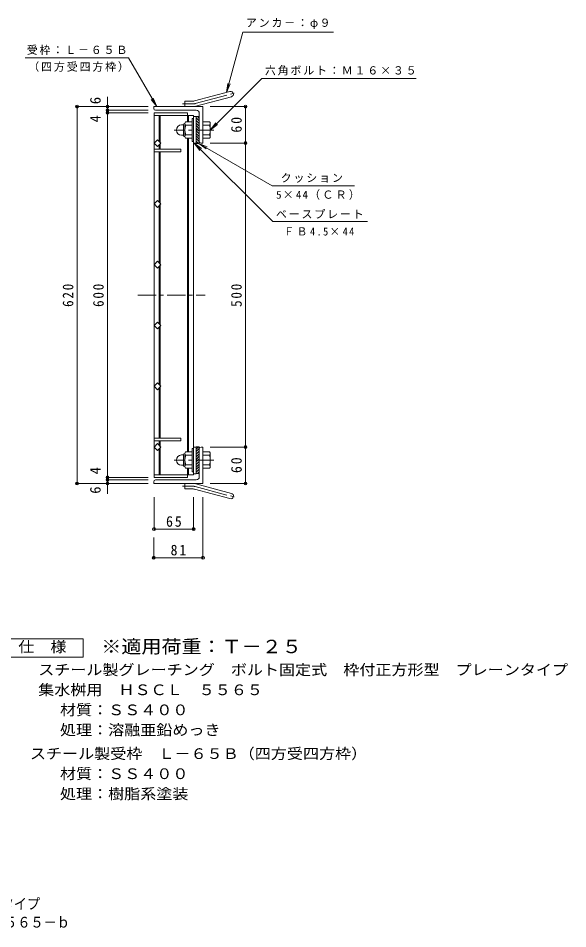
# Model space of a CAD drawing. Units: millimetres at full size, sheet at 1:6. Extents: x -894 to 1068, y -823 to 786.
# Drawn here: x 164 to 1068, y -823 to 675 of the extents above; entities that cross this region are included whole.
import ezdxf
from ezdxf.enums import TextEntityAlignment as Align

# ---------------------------------------------------------------- set-up
doc = ezdxf.new("R2010")
doc.units = ezdxf.units.MM
doc.header["$LTSCALE"] = 6
doc.header["$PDMODE"] = 32
doc.header["$PDSIZE"] = 4.8
doc.linetypes.add('CHAIN1', pattern=[8, 5, -1, 1, -1])
doc.linetypes.add('CHAIN2', pattern=[12, 9, -1, 1, -1])
for name, color, linetype, lineweight in [('E-1', 2, 'Continuous', 9), ('E-2', 3, 'Continuous', 9), ('E-4', 7, 'Continuous', 9), ('E-5', 7, 'Continuous', 9), ('F-F_F-Fﾚｲﾔ', 2, 'Continuous', 9)]:
    doc.layers.add(name, color=color, linetype=linetype, lineweight=lineweight)
doc.layers.add('F-5_F-5ﾚｲﾔ', color=3, linetype='Continuous')
doc.styles.add('ＭＳ ゴシック', font='')
doc.styles.get('ＭＳ ゴシック').set_extended_font_data('MS Gothic')

msp = doc.modelspace()

# ---------------------------------------------------------------- linework, layer by layer
at = {"layer": 'E-1'}
for p, q in [((454.357, 538.52), (512.548, 554.112)), ((456.686, 529.827), (514.877, 545.419)), ((468.213, 529.214), (387.213, 529.214)), ((387.213, 526.214), (387.213, 529.214)), ((438.213, 529.214), (438.213, 538.214)), ((452.028, 538.214), (438.213, 538.214)), ((468.213, 529.214), (468.213, 469.214)), ((390.213, 523.214), (457.213, 523.214)), ((450.413, 509.714), (450.413, 471.714)), ((452.713, 509.714), (450.413, 509.714)), ((457.213, 468.714), (457.213, 512.714)), ((462.213, 512.714), (457.213, 512.714)), ((462.213, 505.634), (457.213, 510.634)), ((462.213, 509.876), (459.375, 512.714)), ((462.213, 468.714), (462.213, 518.214)), ((432.903, 499.214), (436.413, 499.214)), ((436.413, 481.514), (436.413, 499.914)), ((438.213, 501.714), (438.413, 501.714)), ((438.413, 501.464), (438.413, 479.964)), ((450.413, 504.214), (439.451, 504.214)), ((450.413, 498.714), (439.451, 498.714)), ((462.213, 501.391), (457.213, 506.391)), ((462.213, 497.149), (457.213, 502.149)), ((462.213, 492.906), (457.213, 497.906)), ((468.213, 504.214), (479.174, 504.214)), ((468.213, 498.714), (479.174, 498.714)), ((480.413, 501.714), (480.213, 501.714)), ((480.213, 501.464), (480.213, 479.964)), ((432.913, 482.214), (436.413, 482.214)), ((438.213, 479.714), (438.413, 479.714)), ((450.413, 482.714), (439.451, 482.714)), ((462.213, 488.663), (457.213, 493.663)), ((462.213, 484.421), (457.213, 489.421)), ((462.213, 480.178), (457.213, 485.178)), ((462.213, 475.935), (457.213, 480.936)), ((468.213, 482.714), (479.174, 482.714)), ((480.413, 479.714), (480.213, 479.714)), ((450.413, 477.214), (439.451, 477.214)), ((452.713, 471.714), (450.413, 471.714)), ((462.213, 471.693), (457.213, 476.693)), ((460.949, 468.714), (457.213, 472.45)), ((462.213, 468.714), (457.213, 468.714)), ((465.213, 469.214), (468.213, 469.214)), ((468.213, 477.214), (479.174, 477.214)), ((432.913, -43.787), (436.413, -43.787)), ((436.413, -43.087), (436.413, -61.487)), ((438.213, -41.287), (438.413, -41.287)), ((438.413, -63.037), (438.413, -41.537)), ((450.413, -38.787), (439.451, -38.787)), ((450.413, -44.287), (439.451, -44.287)), ((450.413, -71.287), (450.413, -33.287)), ((452.713, -33.287), (450.413, -33.287)), ((457.213, -30.287), (457.213, -74.287)), ((460.949, -30.287), (457.213, -34.023)), ((462.213, -30.287), (457.213, -30.287)), ((462.213, -33.266), (457.213, -38.266)), ((462.213, -37.508), (457.213, -42.509)), ((462.213, -41.751), (457.213, -46.751)), ((462.213, -30.287), (462.213, -79.787)), ((465.213, -30.787), (468.213, -30.787)), ((468.213, -90.787), (468.213, -30.787)), ((468.213, -38.787), (479.174, -38.787)), ((468.213, -44.287), (479.174, -44.287)), ((480.413, -41.287), (480.213, -41.287)), ((480.213, -63.037), (480.213, -41.537)), ((462.213, -45.994), (457.213, -50.994)), ((462.213, -50.236), (457.213, -55.236)), ((462.213, -54.479), (457.213, -59.479)), ((462.213, -58.722), (457.213, -63.722)), ((432.903, -60.787), (436.413, -60.787)), ((438.213, -63.287), (438.413, -63.287)), ((450.413, -60.287), (439.451, -60.287)), ((450.413, -65.787), (439.451, -65.787)), ((452.713, -71.287), (450.413, -71.287)), ((462.213, -62.964), (457.213, -67.964)), ((462.213, -67.207), (457.213, -72.207)), ((462.213, -74.287), (457.213, -74.287)), ((462.213, -71.449), (459.375, -74.287)), ((468.213, -60.287), (479.174, -60.287)), ((468.213, -65.787), (479.174, -65.787)), ((480.413, -63.287), (480.213, -63.287)), ((387.213, -87.787), (387.213, -90.787)), ((390.213, -84.787), (457.213, -84.787)), ((468.213, -90.787), (387.213, -90.787)), ((438.213, -90.787), (438.213, -99.787)), ((452.028, -99.787), (438.213, -99.787)), ((454.357, -100.093), (512.548, -115.686)), ((456.686, -91.4), (514.877, -106.992))]:
    msp.add_line(p, q, dxfattribs=at)
at = {"layer": 'E-1', "linetype": 'CHAIN2'}
for p, q in [((455.522, 534.174), (520.688, 551.635)), ((452.028, 533.714), (434.408, 533.714)), ((452.028, -95.287), (434.408, -95.287)), ((455.522, -95.747), (520.688, -113.208))]:
    msp.add_line(p, q, dxfattribs=at)
at = {"layer": 'E-1', "linetype": 'CHAIN1'}
for p, q in [((486.265, 490.714), (421.111, 490.714)), ((486.265, -52.287), (421.111, -52.287))]:
    msp.add_line(p, q, dxfattribs=at)
at = {"layer": 'E-1'}
for centre, radius, start, end in [((513.713, 549.766), 4.5, 285.00014, 104.99991), ((390.213, 526.214), 3, 180, 270), ((452.028, 547.214), 9, 270, 285.00002), ((452.028, 547.214), 18, 270, 285), ((457.213, 518.214), 5, 0, 90), ((432.903, 490.724), 8.49, 90, 180), ((438.213, 499.914), 1.8, 90, 180), ((442.573, 501.464), 4.16, 138.61835, 221.37988), ((462.413, 490.714), 24, 160.52881, 199.47119), ((456.213, 490.714), 24, 340.52881, 19.47119), ((476.053, 501.464), 4.16, 318.62012, 41.38165), ((432.913, 490.714), 8.5, 180, 270), ((438.213, 481.514), 1.8, 180, 270), ((442.573, 479.964), 4.16, 138.62012, 221.38165), ((476.053, 479.964), 4.16, 318.61835, 41.37988), ((465.213, 472.214), 3, 180, 270), ((432.913, -52.287), 8.5, 90, 180), ((438.213, -43.087), 1.8, 90, 180), ((442.573, -41.537), 4.16, 138.61835, 221.37988), ((462.413, -52.287), 24, 160.52881, 199.47119), ((465.213, -33.787), 3, 90, 180), ((456.213, -52.287), 24, 340.52881, 19.47119), ((476.053, -41.537), 4.16, 318.62012, 41.38165), ((432.903, -52.297), 8.49, 180, 270), ((438.213, -61.487), 1.8, 180, 270), ((442.573, -63.037), 4.16, 138.62012, 221.38165), ((476.053, -63.037), 4.16, 318.61835, 41.37988), ((390.213, -87.787), 3, 90, 180), ((457.213, -79.787), 5, 270, 0), ((452.028, -108.787), 18, 75, 90), ((452.028, -108.787), 9, 74.99998, 90), ((513.713, -111.339), 4.5, 255.00009, 74.99986)]:
    msp.add_arc(centre, radius, start, end, dxfattribs=at)
at = {"layer": 'E-1', "linetype": 'CHAIN2'}
for centre, start, end in [((452.028, 547.214), 270, 284.99995), ((452.028, -108.787), 75.00005, 90)]:
    msp.add_arc(centre, 13.5, start, end, dxfattribs=at)
at = {"layer": 'E-2'}
for p, q in [((387.713, 519.214), (442.713, 519.214)), ((387.713, -80.787), (387.713, 519.214)), ((387.713, 514.714), (452.713, 514.714)), ((396.213, 472.027), (396.213, 514.714)), ((397.713, 470.527), (397.713, 514.714)), ((442.713, 514.714), (442.713, 519.214)), ((442.713, 504.214), (442.713, 514.714)), ((444.213, 514.714), (444.213, 504.214)), ((452.713, -76.287), (452.713, 514.714)), ((457.213, 513.214), (452.713, 513.214)), ((457.213, 469.213), (457.213, 513.214)), ((396.213, 459.214), (396.213, 466.4)), ((397.713, 459.214), (397.713, 467.9)), ((442.713, -38.787), (442.713, 477.214)), ((444.213, 477.214), (444.213, -38.787)), ((457.213, 469.213), (452.713, 469.213)), ((387.713, 459.214), (431.713, 459.214)), ((387.713, 454.714), (431.713, 454.714)), ((396.213, 454.714), (396.213, 372.027)), ((397.713, 454.714), (397.713, 370.527)), ((431.713, 459.214), (431.713, 454.714)), ((396.213, 366.4), (396.213, 272.027)), ((397.713, 367.9), (397.713, 270.527)), ((396.213, 266.4), (396.213, 172.027)), ((397.713, 267.9), (397.713, 170.527)), ((396.213, 72.027), (396.213, 166.4)), ((397.713, 70.527), (397.713, 167.9)), ((396.213, -16.287), (396.213, 66.4)), ((397.713, -16.287), (397.713, 67.9)), ((387.713, -16.287), (431.713, -16.287)), ((387.713, -20.787), (431.713, -20.787)), ((396.213, -20.787), (396.213, -27.973)), ((397.713, -20.787), (397.713, -29.473)), ((431.713, -20.787), (431.713, -16.287)), ((396.213, -33.6), (396.213, -76.287)), ((397.713, -32.1), (397.713, -76.287)), ((457.213, -30.786), (452.713, -30.786)), ((457.213, -30.786), (457.213, -74.787)), ((442.713, -76.287), (442.713, -65.787)), ((444.213, -65.787), (444.213, -76.287)), ((457.213, -74.787), (452.713, -74.787)), ((387.713, -76.287), (452.713, -76.287)), ((387.713, -80.787), (442.713, -80.787)), ((442.713, -80.787), (442.713, -76.287))]:
    msp.add_line(p, q, dxfattribs=at)
at = {"layer": 'E-2', "linetype": 'CHAIN1'}
msp.add_line((361.232, 219.213), (472.079, 219.213), dxfattribs=at)
at = {"layer": 'E-2'}
for points in [[(387.713, 469.214), (393.37, 474.871), (399.027, 469.214), (393.37, 463.557)], [(387.713, 369.214), (393.37, 374.871), (399.027, 369.214), (393.37, 363.557)], [(387.713, 269.214), (393.37, 274.871), (399.027, 269.214), (393.37, 263.557)], [(387.713, 169.213), (393.37, 163.556), (399.027, 169.213), (393.37, 174.87)], [(387.713, 69.213), (393.37, 63.556), (399.027, 69.213), (393.37, 74.87)], [(387.713, -30.787), (393.37, -36.444), (399.027, -30.787), (393.37, -25.13)]]:
    msp.add_lwpolyline(points, close=True, dxfattribs=at)
at = {"layer": 'E-4'}
for p, q in [((311.213, 529.214), (311.213, 545.216)), ((259.413, 529.214), (378.213, 529.214)), ((261.213, 529.214), (261.213, -90.787)), ((311.213, 529.214), (311.213, 523.214)), ((540.013, 529.214), (480.213, 529.214)), ((538.213, 529.214), (538.213, 469.214)), ((309.413, 523.214), (378.213, 523.214)), ((309.413, 519.214), (378.213, 519.214)), ((311.213, 523.214), (311.213, 519.214)), ((311.213, 519.214), (311.213, -80.787)), ((540.013, 469.214), (480.213, 469.214)), ((538.213, 469.214), (538.213, -30.787)), ((540.013, -30.787), (480.213, -30.787)), ((538.213, -30.787), (538.213, -90.787)), ((309.413, -80.787), (378.213, -80.787)), ((309.413, -84.787), (378.213, -84.787)), ((311.213, -80.787), (311.213, -84.787)), ((311.213, -84.787), (311.213, -90.787)), ((259.413, -90.787), (378.213, -90.787)), ((311.213, -90.787), (311.213, -107.587)), ((540.013, -90.787), (480.213, -90.787)), ((387.713, -167.588), (387.713, -112.959)), ((452.713, -167.588), (452.713, -112.959)), ((468.213, -214.654), (468.213, -112.959)), ((387.213, -214.654), (387.213, -179.614)), ((387.713, -165.788), (452.713, -165.788)), ((387.213, -212.854), (468.213, -212.854))]:
    msp.add_line(p, q, dxfattribs=at)
for p in [(261.213, 529.214), (311.213, 529.214), (311.213, 523.214), (538.213, 529.214), (311.213, 519.214), (538.213, 469.214), (538.213, -30.787), (261.213, -90.787), (311.213, -80.787), (311.213, -84.787), (311.213, -90.787), (538.213, -90.787), (387.713, -165.788), (452.713, -165.788), (387.213, -212.854), (468.213, -212.854)]:
    msp.add_point(p, dxfattribs=at)
at = {"layer": 'E-5'}
for p, q in [((507.161, 552.669), (533.752, 651.907)), ((682.752, 651.907), (533.752, 651.907)), ((175.918, 609.398), (345.918, 609.398)), ((392.213, 529.214), (345.918, 609.398)), ((507.161, 552.669), (509.119, 567.541)), ((507.161, 552.669), (512.902, 566.527)), ((392.213, 529.214), (383.081, 541.114)), ((392.213, 529.214), (386.472, 543.072)), ((480.213, 490.714), (489.344, 502.614)), ((480.213, 490.714), (492.113, 499.845)), ((453.963, 469.213), (463.094, 457.313)), ((453.963, 469.213), (465.863, 460.082)), ((453.963, 469.213), (583.159, 340.017)), ((461.346, 468.714), (473.247, 459.582)), ((461.346, 468.714), (475.205, 462.973)), ((461.346, 468.714), (582.188, 398.946)), ((582.188, 398.946), (717.62, 398.946)), ((583.159, 340.017), (739.009, 340.017))]:
    msp.add_line(p, q, dxfattribs=at)
msp.add_lwpolyline([(480.213, 490.714), (565.004, 575.505), (819.004, 575.505)], dxfattribs=at)
at = {"layer": 'F-F_F-Fﾚｲﾔ'}
msp.add_lwpolyline([(135.943, -376.445), (135.943, -346.444), (270.943, -346.444), (270.943, -376.445)], close=True, dxfattribs=at)

# ---------------------------------------------------------------- texts
at = {"layer": 'E-4', "color": 2, "style": 'ＭＳ ゴシック'}
for s, p in [('6', (305.213, 533.216)), ('4', (305.213, 503.237)), ('4', (305.213, -75.688)), ('6', (305.213, -107.587))]:
    msp.add_text(s, height=17.6, rotation=90, dxfattribs=at).set_placement(p, align=Align.BOTTOM_LEFT)
at = {"layer": 'E-4', "color": 2, "char_height": 17.6, "attachment_point": 7, "rotation": 90, "style": 'ＭＳ ゴシック'}
for s, insert in [('\\T1.27;\\W0.95;60', (532.213, 486.464)), ('\\T1.27;\\W0.9;620', (255.213, 199.713)), ('\\T1.27;\\W0.9;600', (305.213, 199.713)), ('\\T1.27;\\W0.9;500', (532.213, 199.713)), ('\\T1.27;\\W0.95;60', (532.213, -73.537))]:
    msp.add_mtext(s, dxfattribs=dict(at, insert=insert))
at = {"layer": 'E-4', "color": 2, "char_height": 17.6, "attachment_point": 7, "style": 'ＭＳ ゴシック'}
for s, insert in [('\\T1.27;\\W0.95;65', (407.463, -162.188)), ('\\T1.27;\\W0.95;81', (414.963, -209.254))]:
    msp.add_mtext(s, dxfattribs=dict(at, insert=insert))
at = {"layer": 'E-5', "char_height": 13.2, "attachment_point": 7, "style": 'ＭＳ ゴシック'}
for s, insert in [('\\T1.17;アンカ－：φ９', (538.752, 656.907)), ('\\T1.17;受枠：Ｌ－６５Ｂ', (178.418, 614.398)), ('\\T1.17;（四方受四方枠）', (180.918, 586.398)), ('\\T1.17;六角ボルト：Ｍ１６×３５', (570.004, 580.505)), ('\\T1.17;クッション', (596.036, 403.946)), ('\\T1.21;5×44（ＣＲ）', (588.485, 375.946)), ('\\T1.17;ベースプレート', (588.159, 345.017)), ('\\T1.26;\\W0.95;ＦＢ4.5×44', (601.087, 317.017))]:
    msp.add_mtext(s, dxfattribs=dict(at, insert=insert))
at = {"layer": 'F-5_F-5ﾚｲﾔ', "style": 'ＭＳ ゴシック', "width": 1.1}
msp.add_text('※適用荷重：Ｔ－２５', height=21.99, dxfattribs=at).set_placement((300.943, -376.445), align=Align.BOTTOM_LEFT)
at = {"layer": 'F-F_F-Fﾚｲﾔ', "style": 'ＭＳ ゴシック'}
for s, width, p in [('仕\u3000様', 1.1, (164.443, -373.444)), ('スチール製グレーチング\u3000ボルト固定式\u3000枠付正方形型\u3000プレーンタイプ', 1.1, (197.197, -411.196)), ('集水桝用\u3000ＨＳＣＬ\u3000５５６５', 1.1, (197.197, -444.196)), ('材質：ＳＳ４００', 1.1, (233.024, -477.196)), ('処理：溶融亜鉛めっき', 1.1, (233.024, -510.196)), ('スチール製受枠\u3000Ｌ－６５Ｂ（四方受四方枠）', 1.1, (183.697, -549.196)), ('材質：ＳＳ４００', 1.1, (233.024, -582.196)), ('処理：樹脂系塗装', 1.1, (233.024, -615.196)), ('スチール製グレーチング\u3000ボルト固定式\u3000枠付正方形型\u3000プレーンタイプ', 0.9, (-512.598, -796.274)), ('集水桝用\u3000クッション付\u3000ＨＳＣＬ\u3000５５６５－ｂ', 0.9, (-247.575, -826.488))]:
    msp.add_text(s, height=17.6, dxfattribs=dict(at, width=width)).set_placement(p, align=Align.BOTTOM_LEFT)

doc.saveas('drawing.dxf')
